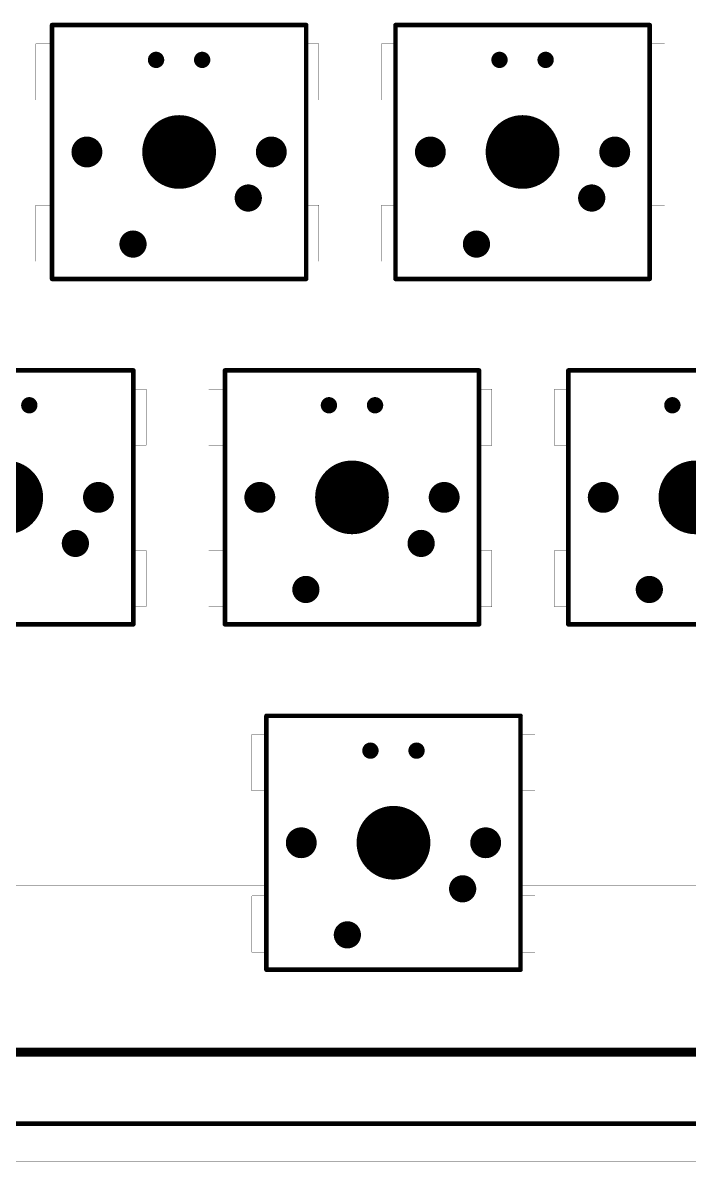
# Model space of a CAD drawing. Header units: millimetres. Extents: x 0 to 366, y 0 to 165.
# Drawn here: x 110.6 to 147.4, y 0.1 to 62.9 of the extents above; entities that cross this region are included whole.
import ezdxf

# ---------------------------------------------------------------- set-up
doc = ezdxf.new("R2010")
doc.units = ezdxf.units.MM
for name, color, linetype in [('KeepOutLayer', 6, 'Continuous'), ('Mechanical1', 6, 'Continuous'), ('PadHoleLayer', 156, 'Continuous')]:
    doc.layers.add(name, color=color, linetype=linetype)

# ---------------------------------------------------------------- blocks, each defined once
blk = doc.blocks.new('MX_SW_5_53')
at = {"layer": 'Mechanical1', "const_width": 0.254}
for points in [[(-7, 7), (7, 7)], [(-7, -7), (-7, 7)], [(7, -7), (7, 7)], [(-7, -7), (7, -7)]]:
    blk.add_lwpolyline(points, dxfattribs=at)
at = {"layer": 'Mechanical1', "const_width": 0.127}
for points in [[(-7.063, 7, 1), (-6.936, 7, 1)], [(-7.063, 7, 1), (-6.936, 7, 1)], [(6.937, 7, 1), (7.064, 7, 1)], [(6.937, 7, 1), (7.064, 7, 1)], [(-7.063, -7, 1), (-6.936, -7, 1)], [(-7.063, -7, 1), (-6.936, -7, 1)], [(6.937, -7, 1), (7.064, -7, 1)], [(6.937, -7, 1), (7.064, -7, 1)]]:
    blk.add_lwpolyline(points, format="xyb", close=True, dxfattribs=at)
at = {"layer": 'PadHoleLayer'}
for points, const_width in [([(-1.495, 5.08, 1), (-1.045, 5.08, 1)], 0.45), ([(1.045, 5.08, 1), (1.495, 5.08, 1)], 0.45), ([(-1.016, 0, 1), (1.016, 0, 1)], 2.032), ([(-5.505, 0, 1), (-4.655, 0, 1)], 0.851), ([(4.655, 0, 1), (5.505, 0, 1)], 0.851), ([(3.435, -2.54, 1), (4.185, -2.54, 1)], 0.75), ([(-2.915, -5.08, 1), (-2.165, -5.08, 1)], 0.75)]:
    blk.add_lwpolyline(points, format="xyb", close=True, dxfattribs=dict(at, const_width=const_width))
blk = doc.blocks.new('MX_SW_5_59')
at = {"layer": 'Mechanical1', "const_width": 0.254}
for points in [[(-7, 7), (7, 7)], [(-7, -7), (-7, 7)], [(7, -7), (7, 7)], [(-7, -7), (7, -7)]]:
    blk.add_lwpolyline(points, dxfattribs=at)
at = {"layer": 'Mechanical1', "const_width": 0.127}
for points in [[(-7.063, 7, 1), (-6.936, 7, 1)], [(-7.063, 7, 1), (-6.936, 7, 1)], [(6.937, 7, 1), (7.064, 7, 1)], [(6.937, 7, 1), (7.064, 7, 1)], [(-7.063, -7, 1), (-6.936, -7, 1)], [(-7.063, -7, 1), (-6.936, -7, 1)], [(6.937, -7, 1), (7.064, -7, 1)], [(6.937, -7, 1), (7.064, -7, 1)]]:
    blk.add_lwpolyline(points, format="xyb", close=True, dxfattribs=at)
at = {"layer": 'PadHoleLayer'}
for points, const_width in [([(-1.495, 5.08, 1), (-1.045, 5.08, 1)], 0.45), ([(1.045, 5.08, 1), (1.495, 5.08, 1)], 0.45), ([(-1.016, 0, 1), (1.016, 0, 1)], 2.032), ([(-5.505, 0, 1), (-4.655, 0, 1)], 0.851), ([(4.655, 0, 1), (5.505, 0, 1)], 0.851), ([(3.435, -2.54, 1), (4.185, -2.54, 1)], 0.75), ([(-2.915, -5.08, 1), (-2.165, -5.08, 1)], 0.75)]:
    blk.add_lwpolyline(points, format="xyb", close=True, dxfattribs=dict(at, const_width=const_width))
blk = doc.blocks.new('MX_SW_5_72')
at = {"layer": 'Mechanical1', "const_width": 0.254}
for points in [[(-7, 7), (7, 7)], [(-7, -7), (-7, 7)], [(7, -7), (7, 7)], [(-7, -7), (7, -7)]]:
    blk.add_lwpolyline(points, dxfattribs=at)
at = {"layer": 'Mechanical1', "const_width": 0.127}
for points in [[(-7.063, 7, 1), (-6.936, 7, 1)], [(-7.063, 7, 1), (-6.936, 7, 1)], [(6.937, 7, 1), (7.064, 7, 1)], [(6.937, 7, 1), (7.064, 7, 1)], [(-7.063, -7, 1), (-6.936, -7, 1)], [(-7.063, -7, 1), (-6.936, -7, 1)], [(6.937, -7, 1), (7.064, -7, 1)], [(6.937, -7, 1), (7.064, -7, 1)]]:
    blk.add_lwpolyline(points, format="xyb", close=True, dxfattribs=at)
at = {"layer": 'PadHoleLayer'}
for points, const_width in [([(-1.495, 5.08, 1), (-1.045, 5.08, 1)], 0.45), ([(1.045, 5.08, 1), (1.495, 5.08, 1)], 0.45), ([(-1.016, 0, 1), (1.016, 0, 1)], 2.032), ([(-5.505, 0, 1), (-4.655, 0, 1)], 0.851), ([(4.655, 0, 1), (5.505, 0, 1)], 0.851), ([(3.435, -2.54, 1), (4.185, -2.54, 1)], 0.75), ([(-2.915, -5.08, 1), (-2.165, -5.08, 1)], 0.75)]:
    blk.add_lwpolyline(points, format="xyb", close=True, dxfattribs=dict(at, const_width=const_width))
blk = doc.blocks.new('MX_SW_5_81')
at = {"layer": 'Mechanical1', "const_width": 0.254}
for points in [[(-7, 7), (7, 7)], [(-7, -7), (-7, 7)], [(7, -7), (7, 7)], [(-7, -7), (7, -7)]]:
    blk.add_lwpolyline(points, dxfattribs=at)
at = {"layer": 'Mechanical1', "const_width": 0.127}
for points in [[(-7.063, 7, 1), (-6.936, 7, 1)], [(-7.063, 7, 1), (-6.936, 7, 1)], [(6.937, 7, 1), (7.064, 7, 1)], [(6.937, 7, 1), (7.064, 7, 1)], [(-7.063, -7, 1), (-6.936, -7, 1)], [(-7.063, -7, 1), (-6.936, -7, 1)], [(6.937, -7, 1), (7.064, -7, 1)], [(6.937, -7, 1), (7.064, -7, 1)]]:
    blk.add_lwpolyline(points, format="xyb", close=True, dxfattribs=at)
at = {"layer": 'PadHoleLayer'}
for points, const_width in [([(-1.495, 5.08, 1), (-1.045, 5.08, 1)], 0.45), ([(1.045, 5.08, 1), (1.495, 5.08, 1)], 0.45), ([(-1.016, 0, 1), (1.016, 0, 1)], 2.032), ([(-5.505, 0, 1), (-4.655, 0, 1)], 0.851), ([(4.655, 0, 1), (5.505, 0, 1)], 0.851), ([(3.435, -2.54, 1), (4.185, -2.54, 1)], 0.75), ([(-2.915, -5.08, 1), (-2.165, -5.08, 1)], 0.75)]:
    blk.add_lwpolyline(points, format="xyb", close=True, dxfattribs=dict(at, const_width=const_width))
blk = doc.blocks.new('MX_SW_5_83')
at = {"layer": 'Mechanical1', "const_width": 0.254}
for points in [[(-7, 7), (7, 7)], [(-7, -7), (-7, 7)], [(7, -7), (7, 7)], [(-7, -7), (7, -7)]]:
    blk.add_lwpolyline(points, dxfattribs=at)
at = {"layer": 'Mechanical1', "const_width": 0.127}
for points in [[(-7.063, 7, 1), (-6.936, 7, 1)], [(-7.063, 7, 1), (-6.936, 7, 1)], [(6.937, 7, 1), (7.064, 7, 1)], [(6.937, 7, 1), (7.064, 7, 1)], [(-7.063, -7, 1), (-6.936, -7, 1)], [(-7.063, -7, 1), (-6.936, -7, 1)], [(6.937, -7, 1), (7.064, -7, 1)], [(6.937, -7, 1), (7.064, -7, 1)]]:
    blk.add_lwpolyline(points, format="xyb", close=True, dxfattribs=at)
at = {"layer": 'PadHoleLayer'}
for points, const_width in [([(-1.495, 5.08, 1), (-1.045, 5.08, 1)], 0.45), ([(1.045, 5.08, 1), (1.495, 5.08, 1)], 0.45), ([(-1.016, 0, 1), (1.016, 0, 1)], 2.032), ([(-5.505, 0, 1), (-4.655, 0, 1)], 0.851), ([(4.655, 0, 1), (5.505, 0, 1)], 0.851), ([(3.435, -2.54, 1), (4.185, -2.54, 1)], 0.75), ([(-2.915, -5.08, 1), (-2.165, -5.08, 1)], 0.75)]:
    blk.add_lwpolyline(points, format="xyb", close=True, dxfattribs=dict(at, const_width=const_width))
blk = doc.blocks.new('MX_SW_5_108')
at = {"layer": 'Mechanical1', "const_width": 0.254}
for points in [[(-7, 7), (7, 7)], [(-7, -7), (-7, 7)], [(7, -7), (7, 7)], [(-7, -7), (7, -7)]]:
    blk.add_lwpolyline(points, dxfattribs=at)
at = {"layer": 'Mechanical1', "const_width": 0.127}
for points in [[(-7.063, 7, 1), (-6.936, 7, 1)], [(-7.063, 7, 1), (-6.936, 7, 1)], [(6.937, 7, 1), (7.064, 7, 1)], [(6.937, 7, 1), (7.064, 7, 1)], [(-7.063, -7, 1), (-6.936, -7, 1)], [(-7.063, -7, 1), (-6.936, -7, 1)], [(6.937, -7, 1), (7.064, -7, 1)], [(6.937, -7, 1), (7.064, -7, 1)]]:
    blk.add_lwpolyline(points, format="xyb", close=True, dxfattribs=at)
at = {"layer": 'PadHoleLayer'}
for points, const_width in [([(-1.495, 5.08, 1), (-1.045, 5.08, 1)], 0.45), ([(1.045, 5.08, 1), (1.495, 5.08, 1)], 0.45), ([(-1.016, 0, 1), (1.016, 0, 1)], 2.032), ([(-5.505, 0, 1), (-4.655, 0, 1)], 0.851), ([(4.655, 0, 1), (5.505, 0, 1)], 0.851), ([(3.435, -2.54, 1), (4.185, -2.54, 1)], 0.75), ([(-2.915, -5.08, 1), (-2.165, -5.08, 1)], 0.75)]:
    blk.add_lwpolyline(points, format="xyb", close=True, dxfattribs=dict(at, const_width=const_width))

msp = doc.modelspace()

# ---------------------------------------------------------------- linework, layer by layer
at = {"layer": 'KeepOutLayer', "const_width": 0.5}
msp.add_lwpolyline([(0.381, 6.096), (347.726, 6.096)], dxfattribs=at)
at = {"layer": 'Mechanical1'}
for points, const_width in [([(112.157, 62.72), (126.157, 62.72)], 0.0127), ([(112.157, 61.72), (112.157, 62.72)], 0.0127), ([(126.157, 61.72), (126.157, 62.72)], 0.0127), ([(131.207, 62.72), (145.207, 62.72)], 0.0127), ([(131.207, 61.72), (131.207, 62.72)], 0.0127), ([(145.207, 61.72), (145.207, 62.72)], 0.0127), ([(111.356, 58.619), (111.356, 61.72)], 0.0127), ([(111.356, 61.72), (112.157, 61.72)], 0.0127), ([(126.157, 61.72), (126.957, 61.72)], 0.0127), ([(126.957, 58.619), (126.957, 61.72)], 0.0127), ([(130.406, 58.619), (130.406, 61.72)], 0.0127), ([(130.406, 61.72), (131.207, 61.72)], 0.0127), ([(145.207, 61.72), (146.007, 61.72)], 0.0127), ([(146.007, 58.619), (146.007, 61.72)], 0.0127), ([(111.356, 58.619), (112.157, 58.619)], 0.0127), ([(112.157, 52.82), (112.157, 58.619)], 0.0127), ([(126.157, 58.619), (126.957, 58.619)], 0.0127), ([(126.157, 52.82), (126.157, 58.619)], 0.0127), ([(130.406, 58.619), (131.207, 58.619)], 0.0127), ([(131.207, 52.82), (131.207, 58.619)], 0.0127), ([(145.207, 58.619), (146.007, 58.619)], 0.0127), ([(145.207, 52.82), (145.207, 58.619)], 0.0127), ([(111.356, 49.72), (111.356, 52.82)], 0.0127), ([(111.356, 52.82), (112.157, 52.82)], 0.0127), ([(126.157, 52.82), (126.957, 52.82)], 0.0127), ([(126.957, 49.72), (126.957, 52.82)], 0.0127), ([(130.406, 49.72), (130.406, 52.82)], 0.0127), ([(130.406, 52.82), (131.207, 52.82)], 0.0127), ([(145.207, 52.82), (146.007, 52.82)], 0.0127), ([(146.007, 49.72), (146.007, 52.82)], 0.0127), ([(111.356, 49.72), (112.157, 49.72)], 0.0127), ([(112.157, 48.719), (112.157, 49.72)], 0.0127), ([(126.157, 49.72), (126.957, 49.72)], 0.0127), ([(126.157, 48.719), (126.157, 49.72)], 0.0127), ([(130.406, 49.72), (131.207, 49.72)], 0.0127), ([(131.207, 48.719), (131.207, 49.72)], 0.0127), ([(145.207, 49.72), (146.007, 49.72)], 0.0127), ([(145.207, 48.719), (145.207, 49.72)], 0.0127), ([(112.157, 48.719), (126.157, 48.719)], 0.0127), ([(131.207, 48.719), (145.207, 48.719)], 0.0127), ([(102.632, 43.67), (116.632, 43.67)], 0.0127), ([(116.632, 42.67), (116.632, 43.67)], 0.0127), ([(121.682, 43.67), (135.682, 43.67)], 0.0127), ([(121.682, 42.67), (121.682, 43.67)], 0.0127), ([(135.682, 42.67), (135.682, 43.67)], 0.0127), ([(140.732, 43.67), (154.732, 43.67)], 0.0127), ([(140.732, 42.67), (140.732, 43.67)], 0.0127), ([(116.632, 42.67), (117.432, 42.67)], 0.0127), ([(117.432, 39.569), (117.432, 42.67)], 0.0127), ([(120.881, 39.569), (120.881, 42.67)], 0.0127), ([(120.881, 42.67), (121.682, 42.67)], 0.0127), ([(135.682, 42.67), (136.482, 42.67)], 0.0127), ([(136.482, 39.569), (136.482, 42.67)], 0.0127), ([(139.931, 39.569), (139.931, 42.67)], 0.0127), ([(139.931, 42.67), (140.732, 42.67)], 0.0127), ([(116.632, 39.569), (117.432, 39.569)], 0.0127), ([(116.632, 33.77), (116.632, 39.569)], 0.0127), ([(120.881, 39.569), (121.682, 39.569)], 0.0127), ([(121.682, 33.77), (121.682, 39.569)], 0.0127), ([(135.682, 39.569), (136.482, 39.569)], 0.0127), ([(135.682, 33.77), (135.682, 39.569)], 0.0127), ([(139.931, 39.569), (140.732, 39.569)], 0.0127), ([(140.732, 33.77), (140.732, 39.569)], 0.0127), ([(116.632, 33.77), (117.432, 33.77)], 0.0127), ([(117.432, 30.67), (117.432, 33.77)], 0.0127), ([(120.881, 30.67), (120.881, 33.77)], 0.0127), ([(120.881, 33.77), (121.682, 33.77)], 0.0127), ([(135.682, 33.77), (136.482, 33.77)], 0.0127), ([(136.482, 30.67), (136.482, 33.77)], 0.0127), ([(139.931, 30.67), (139.931, 33.77)], 0.0127), ([(139.931, 33.77), (140.732, 33.77)], 0.0127), ([(116.632, 30.67), (117.432, 30.67)], 0.0127), ([(116.632, 29.669), (116.632, 30.67)], 0.0127), ([(120.881, 30.67), (121.682, 30.67)], 0.0127), ([(121.682, 29.669), (121.682, 30.67)], 0.0127), ([(135.682, 30.67), (136.482, 30.67)], 0.0127), ([(135.682, 29.669), (135.682, 30.67)], 0.0127), ([(139.931, 30.67), (140.732, 30.67)], 0.0127), ([(140.732, 29.669), (140.732, 30.67)], 0.0127), ([(102.632, 29.669), (116.632, 29.669)], 0.0127), ([(121.682, 29.669), (135.682, 29.669)], 0.0127), ([(140.732, 29.669), (154.732, 29.669)], 0.0127), ([(124.062, 24.62), (138.063, 24.62)], 0.0127), ([(124.062, 23.62), (124.062, 24.62)], 0.0127), ([(138.063, 23.62), (138.063, 24.62)], 0.0127), ([(123.263, 20.519), (123.263, 23.62)], 0.0127), ([(123.263, 23.62), (124.062, 23.62)], 0.0127), ([(138.063, 23.62), (138.862, 23.62)], 0.0127), ([(138.862, 20.519), (138.862, 23.62)], 0.0127), ([(123.263, 20.519), (124.062, 20.519)], 0.0127), ([(124.062, 19.92), (124.062, 20.519)], 0.0127), ([(138.063, 20.519), (138.862, 20.519)], 0.0127), ([(138.063, 19.92), (138.063, 20.519)], 0.0127), ([(84.438, 19.92), (124.062, 19.92)], 0.0127), ([(138.063, 19.92), (177.689, 19.92)], 0.0127), ([(84.438, 15.32), (124.062, 15.32)], 0.0127), ([(124.062, 14.72), (124.062, 15.32)], 0.0127), ([(138.063, 15.32), (177.689, 15.32)], 0.0127), ([(138.063, 14.72), (138.063, 15.32)], 0.0127), ([(123.263, 11.62), (123.263, 14.72)], 0.0127), ([(123.263, 14.72), (124.062, 14.72)], 0.0127), ([(138.063, 14.72), (138.862, 14.72)], 0.0127), ([(138.862, 11.62), (138.862, 14.72)], 0.0127), ([(123.263, 11.62), (124.062, 11.62)], 0.0127), ([(124.062, 10.619), (124.062, 11.62)], 0.0127), ([(138.063, 11.62), (138.862, 11.62)], 0.0127), ([(138.063, 10.619), (138.063, 11.62)], 0.0127), ([(124.062, 10.619), (138.063, 10.619)], 0.0127), ([(0.381, 2.159), (169.051, 2.159)], 0.254), ([(0.095, 0.094), (347.758, 0.094)], 0.0127)]:
    msp.add_lwpolyline(points, dxfattribs=dict(at, const_width=const_width))
at = {"layer": 'Mechanical1', "const_width": 0.00635}
for points in [[(112.154, 62.72, 1), (112.16, 62.72, 1)], [(112.154, 62.72, 1), (112.16, 62.72, 1)], [(126.154, 62.72, 1), (126.16, 62.72, 1)], [(126.154, 62.72, 1), (126.16, 62.72, 1)], [(131.204, 62.72, 1), (131.21, 62.72, 1)], [(131.204, 62.72, 1), (131.21, 62.72, 1)], [(145.204, 62.72, 1), (145.21, 62.72, 1)], [(145.204, 62.72, 1), (145.21, 62.72, 1)], [(111.353, 61.72, 1), (111.359, 61.72, 1)], [(111.353, 61.72, 1), (111.359, 61.72, 1)], [(112.154, 61.72, 1), (112.16, 61.72, 1)], [(112.154, 61.72, 1), (112.16, 61.72, 1)], [(126.154, 61.72, 1), (126.16, 61.72, 1)], [(126.154, 61.72, 1), (126.16, 61.72, 1)], [(126.954, 61.72, 1), (126.96, 61.72, 1)], [(126.954, 61.72, 1), (126.96, 61.72, 1)], [(130.403, 61.72, 1), (130.409, 61.72, 1)], [(130.403, 61.72, 1), (130.409, 61.72, 1)], [(131.204, 61.72, 1), (131.21, 61.72, 1)], [(131.204, 61.72, 1), (131.21, 61.72, 1)], [(145.204, 61.72, 1), (145.21, 61.72, 1)], [(145.204, 61.72, 1), (145.21, 61.72, 1)], [(146.004, 61.72, 1), (146.01, 61.72, 1)], [(146.004, 61.72, 1), (146.01, 61.72, 1)], [(111.353, 58.619, 1), (111.359, 58.619, 1)], [(111.353, 58.619, 1), (111.359, 58.619, 1)], [(112.154, 58.619, 1), (112.16, 58.619, 1)], [(112.154, 58.619, 1), (112.16, 58.619, 1)], [(126.154, 58.619, 1), (126.16, 58.619, 1)], [(126.154, 58.619, 1), (126.16, 58.619, 1)], [(126.954, 58.619, 1), (126.96, 58.619, 1)], [(126.954, 58.619, 1), (126.96, 58.619, 1)], [(130.403, 58.619, 1), (130.409, 58.619, 1)], [(130.403, 58.619, 1), (130.409, 58.619, 1)], [(131.204, 58.619, 1), (131.21, 58.619, 1)], [(131.204, 58.619, 1), (131.21, 58.619, 1)], [(145.204, 58.619, 1), (145.21, 58.619, 1)], [(145.204, 58.619, 1), (145.21, 58.619, 1)], [(146.004, 58.619, 1), (146.01, 58.619, 1)], [(146.004, 58.619, 1), (146.01, 58.619, 1)], [(111.353, 52.82, 1), (111.359, 52.82, 1)], [(111.353, 52.82, 1), (111.359, 52.82, 1)], [(112.154, 52.82, 1), (112.16, 52.82, 1)], [(112.154, 52.82, 1), (112.16, 52.82, 1)], [(126.154, 52.82, 1), (126.16, 52.82, 1)], [(126.154, 52.82, 1), (126.16, 52.82, 1)], [(126.954, 52.82, 1), (126.96, 52.82, 1)], [(126.954, 52.82, 1), (126.96, 52.82, 1)], [(130.403, 52.82, 1), (130.409, 52.82, 1)], [(130.403, 52.82, 1), (130.409, 52.82, 1)], [(131.204, 52.82, 1), (131.21, 52.82, 1)], [(131.204, 52.82, 1), (131.21, 52.82, 1)], [(145.204, 52.82, 1), (145.21, 52.82, 1)], [(145.204, 52.82, 1), (145.21, 52.82, 1)], [(146.004, 52.82, 1), (146.01, 52.82, 1)], [(146.004, 52.82, 1), (146.01, 52.82, 1)], [(111.353, 49.72, 1), (111.359, 49.72, 1)], [(111.353, 49.72, 1), (111.359, 49.72, 1)], [(112.154, 49.72, 1), (112.16, 49.72, 1)], [(112.154, 49.72, 1), (112.16, 49.72, 1)], [(126.154, 49.72, 1), (126.16, 49.72, 1)], [(126.154, 49.72, 1), (126.16, 49.72, 1)], [(126.954, 49.72, 1), (126.96, 49.72, 1)], [(126.954, 49.72, 1), (126.96, 49.72, 1)], [(130.403, 49.72, 1), (130.409, 49.72, 1)], [(130.403, 49.72, 1), (130.409, 49.72, 1)], [(131.204, 49.72, 1), (131.21, 49.72, 1)], [(131.204, 49.72, 1), (131.21, 49.72, 1)], [(145.204, 49.72, 1), (145.21, 49.72, 1)], [(145.204, 49.72, 1), (145.21, 49.72, 1)], [(146.004, 49.72, 1), (146.01, 49.72, 1)], [(146.004, 49.72, 1), (146.01, 49.72, 1)], [(112.154, 48.719, 1), (112.16, 48.719, 1)], [(112.154, 48.719, 1), (112.16, 48.719, 1)], [(126.154, 48.719, 1), (126.16, 48.719, 1)], [(126.154, 48.719, 1), (126.16, 48.719, 1)], [(131.204, 48.719, 1), (131.21, 48.719, 1)], [(131.204, 48.719, 1), (131.21, 48.719, 1)], [(145.204, 48.719, 1), (145.21, 48.719, 1)], [(145.204, 48.719, 1), (145.21, 48.719, 1)], [(116.629, 43.67, 1), (116.635, 43.67, 1)], [(116.629, 43.67, 1), (116.635, 43.67, 1)], [(121.679, 43.67, 1), (121.685, 43.67, 1)], [(121.679, 43.67, 1), (121.685, 43.67, 1)], [(135.679, 43.67, 1), (135.685, 43.67, 1)], [(135.679, 43.67, 1), (135.685, 43.67, 1)], [(140.729, 43.67, 1), (140.735, 43.67, 1)], [(140.729, 43.67, 1), (140.735, 43.67, 1)], [(116.629, 42.67, 1), (116.635, 42.67, 1)], [(116.629, 42.67, 1), (116.635, 42.67, 1)], [(117.429, 42.67, 1), (117.435, 42.67, 1)], [(117.429, 42.67, 1), (117.435, 42.67, 1)], [(120.878, 42.67, 1), (120.884, 42.67, 1)], [(120.878, 42.67, 1), (120.884, 42.67, 1)], [(121.679, 42.67, 1), (121.685, 42.67, 1)], [(121.679, 42.67, 1), (121.685, 42.67, 1)], [(135.679, 42.67, 1), (135.685, 42.67, 1)], [(135.679, 42.67, 1), (135.685, 42.67, 1)], [(136.479, 42.67, 1), (136.485, 42.67, 1)], [(136.479, 42.67, 1), (136.485, 42.67, 1)], [(139.928, 42.67, 1), (139.934, 42.67, 1)], [(139.928, 42.67, 1), (139.934, 42.67, 1)], [(140.729, 42.67, 1), (140.735, 42.67, 1)], [(140.729, 42.67, 1), (140.735, 42.67, 1)], [(116.629, 39.569, 1), (116.635, 39.569, 1)], [(116.629, 39.569, 1), (116.635, 39.569, 1)], [(117.429, 39.569, 1), (117.435, 39.569, 1)], [(117.429, 39.569, 1), (117.435, 39.569, 1)], [(120.878, 39.569, 1), (120.884, 39.569, 1)], [(120.878, 39.569, 1), (120.884, 39.569, 1)], [(121.679, 39.569, 1), (121.685, 39.569, 1)], [(121.679, 39.569, 1), (121.685, 39.569, 1)], [(135.679, 39.569, 1), (135.685, 39.569, 1)], [(135.679, 39.569, 1), (135.685, 39.569, 1)], [(136.479, 39.569, 1), (136.485, 39.569, 1)], [(136.479, 39.569, 1), (136.485, 39.569, 1)], [(139.928, 39.569, 1), (139.934, 39.569, 1)], [(139.928, 39.569, 1), (139.934, 39.569, 1)], [(140.729, 39.569, 1), (140.735, 39.569, 1)], [(140.729, 39.569, 1), (140.735, 39.569, 1)], [(116.629, 33.77, 1), (116.635, 33.77, 1)], [(116.629, 33.77, 1), (116.635, 33.77, 1)], [(117.429, 33.77, 1), (117.435, 33.77, 1)], [(117.429, 33.77, 1), (117.435, 33.77, 1)], [(120.878, 33.77, 1), (120.884, 33.77, 1)], [(120.878, 33.77, 1), (120.884, 33.77, 1)], [(121.679, 33.77, 1), (121.685, 33.77, 1)], [(121.679, 33.77, 1), (121.685, 33.77, 1)], [(135.679, 33.77, 1), (135.685, 33.77, 1)], [(135.679, 33.77, 1), (135.685, 33.77, 1)], [(136.479, 33.77, 1), (136.485, 33.77, 1)], [(136.479, 33.77, 1), (136.485, 33.77, 1)], [(139.928, 33.77, 1), (139.934, 33.77, 1)], [(139.928, 33.77, 1), (139.934, 33.77, 1)], [(140.729, 33.77, 1), (140.735, 33.77, 1)], [(140.729, 33.77, 1), (140.735, 33.77, 1)], [(116.629, 30.67, 1), (116.635, 30.67, 1)], [(116.629, 30.67, 1), (116.635, 30.67, 1)], [(117.429, 30.67, 1), (117.435, 30.67, 1)], [(117.429, 30.67, 1), (117.435, 30.67, 1)], [(120.878, 30.67, 1), (120.884, 30.67, 1)], [(120.878, 30.67, 1), (120.884, 30.67, 1)], [(121.679, 30.67, 1), (121.685, 30.67, 1)], [(121.679, 30.67, 1), (121.685, 30.67, 1)], [(135.679, 30.67, 1), (135.685, 30.67, 1)], [(135.679, 30.67, 1), (135.685, 30.67, 1)], [(136.479, 30.67, 1), (136.485, 30.67, 1)], [(136.479, 30.67, 1), (136.485, 30.67, 1)], [(139.928, 30.67, 1), (139.934, 30.67, 1)], [(139.928, 30.67, 1), (139.934, 30.67, 1)], [(140.729, 30.67, 1), (140.735, 30.67, 1)], [(140.729, 30.67, 1), (140.735, 30.67, 1)], [(116.629, 29.669, 1), (116.635, 29.669, 1)], [(116.629, 29.669, 1), (116.635, 29.669, 1)], [(121.679, 29.669, 1), (121.685, 29.669, 1)], [(121.679, 29.669, 1), (121.685, 29.669, 1)], [(135.679, 29.669, 1), (135.685, 29.669, 1)], [(135.679, 29.669, 1), (135.685, 29.669, 1)], [(140.729, 29.669, 1), (140.735, 29.669, 1)], [(140.729, 29.669, 1), (140.735, 29.669, 1)], [(124.059, 24.62, 1), (124.065, 24.62, 1)], [(124.059, 24.62, 1), (124.065, 24.62, 1)], [(138.06, 24.62, 1), (138.066, 24.62, 1)], [(138.06, 24.62, 1), (138.066, 24.62, 1)], [(123.26, 23.62, 1), (123.266, 23.62, 1)], [(123.26, 23.62, 1), (123.266, 23.62, 1)], [(124.059, 23.62, 1), (124.065, 23.62, 1)], [(124.059, 23.62, 1), (124.065, 23.62, 1)], [(138.06, 23.62, 1), (138.066, 23.62, 1)], [(138.06, 23.62, 1), (138.066, 23.62, 1)], [(138.859, 23.62, 1), (138.865, 23.62, 1)], [(138.859, 23.62, 1), (138.865, 23.62, 1)], [(123.26, 20.519, 1), (123.266, 20.519, 1)], [(123.26, 20.519, 1), (123.266, 20.519, 1)], [(124.059, 20.519, 1), (124.065, 20.519, 1)], [(124.059, 20.519, 1), (124.065, 20.519, 1)], [(138.06, 20.519, 1), (138.066, 20.519, 1)], [(138.06, 20.519, 1), (138.066, 20.519, 1)], [(138.859, 20.519, 1), (138.865, 20.519, 1)], [(138.859, 20.519, 1), (138.865, 20.519, 1)], [(124.059, 19.92, 1), (124.065, 19.92, 1)], [(124.059, 19.92, 1), (124.065, 19.92, 1)], [(138.06, 19.92, 1), (138.066, 19.92, 1)], [(138.06, 19.92, 1), (138.066, 19.92, 1)], [(124.059, 15.32, 1), (124.065, 15.32, 1)], [(124.059, 15.32, 1), (124.065, 15.32, 1)], [(138.06, 15.32, 1), (138.066, 15.32, 1)], [(138.06, 15.32, 1), (138.066, 15.32, 1)], [(123.26, 14.72, 1), (123.266, 14.72, 1)], [(123.26, 14.72, 1), (123.266, 14.72, 1)], [(124.059, 14.72, 1), (124.065, 14.72, 1)], [(124.059, 14.72, 1), (124.065, 14.72, 1)], [(138.06, 14.72, 1), (138.066, 14.72, 1)], [(138.06, 14.72, 1), (138.066, 14.72, 1)], [(138.859, 14.72, 1), (138.865, 14.72, 1)], [(138.859, 14.72, 1), (138.865, 14.72, 1)], [(123.26, 11.62, 1), (123.266, 11.62, 1)], [(123.26, 11.62, 1), (123.266, 11.62, 1)], [(124.059, 11.62, 1), (124.065, 11.62, 1)], [(124.059, 11.62, 1), (124.065, 11.62, 1)], [(138.06, 11.62, 1), (138.066, 11.62, 1)], [(138.06, 11.62, 1), (138.066, 11.62, 1)], [(138.859, 11.62, 1), (138.865, 11.62, 1)], [(138.859, 11.62, 1), (138.865, 11.62, 1)], [(124.059, 10.619, 1), (124.065, 10.619, 1)], [(124.059, 10.619, 1), (124.065, 10.619, 1)], [(138.06, 10.619, 1), (138.066, 10.619, 1)], [(138.06, 10.619, 1), (138.066, 10.619, 1)]]:
    msp.add_lwpolyline(points, format="xyb", close=True, dxfattribs=at)

# ---------------------------------------------------------------- block references
for name, p in [('MX_SW_5_83', (119.253, 55.753)), ('MX_SW_5_81', (138.176, 55.753)), ('MX_SW_5_53', (109.728, 36.703)), ('MX_SW_5_108', (128.778, 36.703)), ('MX_SW_5_72', (147.701, 36.703)), ('MX_SW_5_59', (131.064, 17.653))]:
    msp.add_blockref(name, p)

doc.saveas('drawing.dxf')
